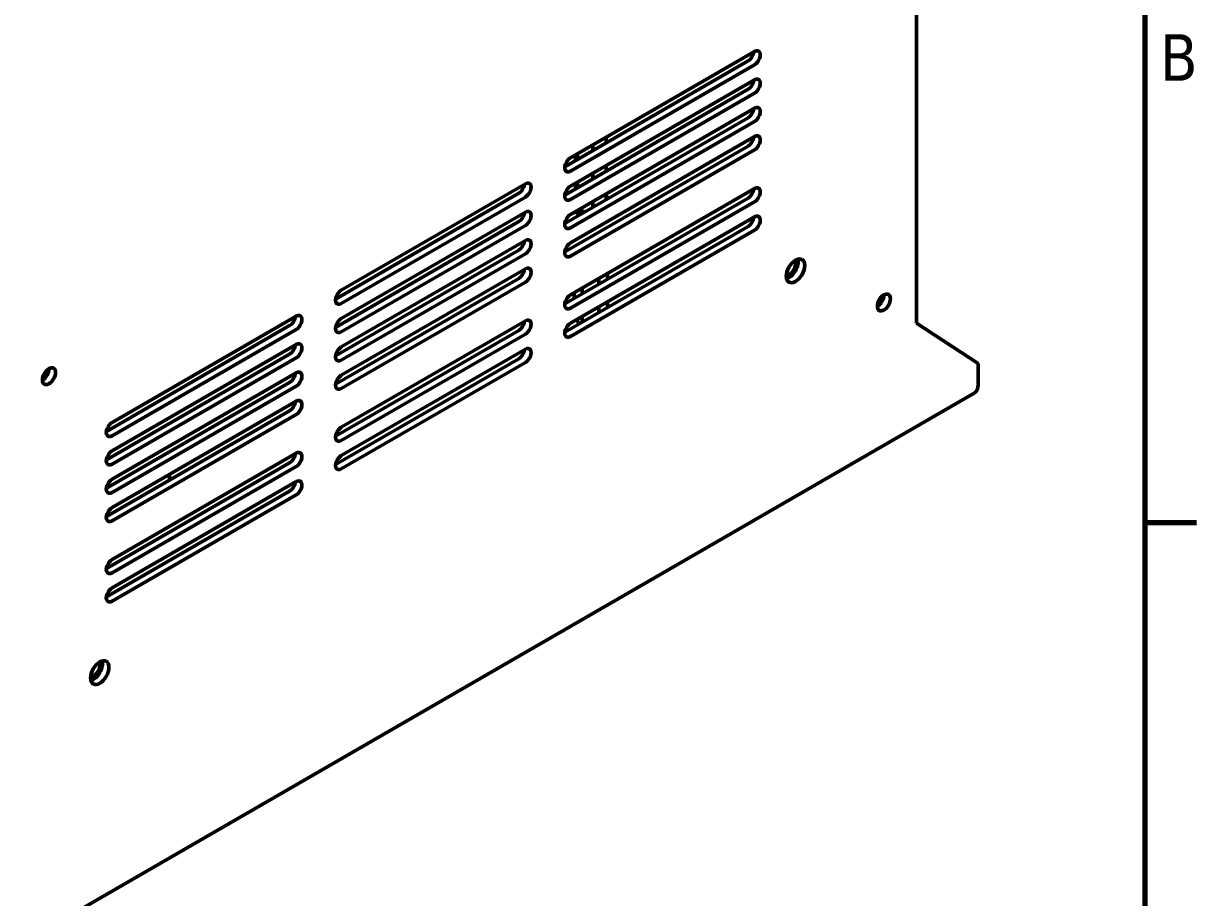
# Model space of a CAD drawing. Header units: millimetres. Extents: x 2121 to 4904, y 892 to 1933.
# Drawn here: x 3153.1 to 3335.5, y 1585.1 to 1721 of the extents above; entities that cross this region are included whole.
import ezdxf

# ---------------------------------------------------------------- set-up
doc = ezdxf.new("R2010")
doc.units = ezdxf.units.MM
doc.header["$LTSCALE"] = 1.8
doc.layers.add('경계(ISO)', color=7, linetype='Continuous', lineweight=70)
doc.layers.add('외형선(ISO)', color=7, linetype='Continuous', lineweight=50)
doc.styles.add('주 텍스트 (ISO)', font='')
doc.styles.get('주 텍스트 (ISO)').set_extended_font_data('Tahoma')

# ---------------------------------------------------------------- blocks, each defined once
blk = doc.blocks.new('경계 Default Border')
at = {"layer": '경계(ISO)'}
blk.add_line((584, 280), (587.9, 280), dxfattribs=at)
at = {"layer": '경계(ISO)', "flags": 128}
blk.add_lwpolyline([(10, 10), (10, 410), (584, 410), (584, 10), (10, 10)], dxfattribs=at)
at = {"layer": '경계(ISO)', "insert": (585.15, 313.25), "char_height": 3.5, "attachment_point": 7, "style": '주 텍스트 (ISO)'}
blk.add_mtext('B', dxfattribs=at)

msp = doc.modelspace()

# ---------------------------------------------------------------- linework, layer by layer
at = {"layer": '외형선(ISO)'}
for p, q in [((3291.958, 1674.365), (3291.958, 1805.756)), ((3238.119, 1700.085), (3266.757, 1716.619)), ((3237.237, 1698.694), (3265.739, 1715.149)), ((3266.757, 1714.562), (3238.119, 1698.027)), ((3238.119, 1695.676), (3266.757, 1712.21)), ((3237.237, 1694.285), (3265.739, 1710.74)), ((3266.757, 1710.152), (3238.119, 1693.618)), ((3238.119, 1691.267), (3266.757, 1707.801)), ((3237.237, 1689.876), (3265.739, 1706.331)), ((3266.757, 1705.743), (3238.119, 1689.209)), ((3238.119, 1686.858), (3266.757, 1703.392)), ((3241.626, 1701.228), (3241.626, 1702.11)), ((3243.696, 1702.423), (3243.696, 1703.305)), ((3237.237, 1685.467), (3265.739, 1701.922)), ((3266.757, 1701.334), (3238.119, 1684.8)), ((3238.906, 1699.658), (3238.906, 1700.54)), ((3239.231, 1699.845), (3239.231, 1700.727)), ((3243.696, 1698.014), (3243.696, 1698.896)), ((3241.626, 1696.819), (3241.626, 1697.701)), ((3202.481, 1679.509), (3231.119, 1696.043)), ((3238.119, 1678.774), (3266.757, 1695.309)), ((3238.906, 1695.249), (3238.906, 1696.13)), ((3239.231, 1695.436), (3239.231, 1696.318)), ((3201.599, 1678.118), (3230.101, 1694.574)), ((3231.119, 1693.986), (3202.481, 1677.452)), ((3237.237, 1677.384), (3265.739, 1693.839)), ((3266.757, 1693.251), (3238.119, 1676.717)), ((3241.626, 1692.41), (3241.626, 1693.291)), ((3243.696, 1693.605), (3243.696, 1694.487)), ((3202.481, 1675.1), (3231.119, 1691.634)), ((3240.389, 1691.696), (3239.314, 1691.957)), ((3201.599, 1673.709), (3230.101, 1690.165)), ((3231.119, 1689.577), (3202.481, 1673.043)), ((3237.237, 1672.974), (3265.739, 1689.43)), ((3238.119, 1674.365), (3266.757, 1690.899)), ((3266.757, 1688.842), (3238.119, 1672.308)), ((3201.599, 1669.3), (3230.101, 1685.756)), ((3202.481, 1670.691), (3231.119, 1687.225)), ((3231.119, 1685.168), (3202.481, 1668.634)), ((3202.481, 1666.282), (3231.119, 1682.816)), ((3243.899, 1681.23), (3243.899, 1682.111)), ((3201.599, 1664.891), (3230.101, 1681.346)), ((3231.119, 1680.759), (3202.481, 1664.225)), ((3242.559, 1680.456), (3242.559, 1681.338)), ((3238.703, 1678.23), (3238.703, 1679.112)), ((3239.962, 1678.956), (3239.962, 1679.838)), ((3242.559, 1676.047), (3242.559, 1676.929)), ((3243.899, 1676.82), (3243.899, 1677.702)), ((3166.843, 1658.934), (3195.481, 1675.468)), ((3202.481, 1658.199), (3231.119, 1674.733)), ((3239.555, 1674.313), (3239.011, 1674.88)), ((3239.962, 1674.547), (3239.962, 1675.429)), ((3165.961, 1657.543), (3194.462, 1673.998)), ((3195.481, 1673.41), (3166.843, 1656.876)), ((3201.599, 1656.808), (3230.101, 1673.263)), ((3301.504, 1668.119), (3291.958, 1674.365)), ((3166.843, 1654.525), (3195.481, 1671.059)), ((3231.119, 1672.675), (3202.481, 1656.141)), ((3165.961, 1653.134), (3194.462, 1669.589)), ((3202.481, 1653.79), (3231.119, 1670.324)), ((3195.481, 1669.001), (3166.843, 1652.467)), ((3201.599, 1652.399), (3230.101, 1668.854)), ((3231.119, 1668.266), (3202.481, 1651.732)), ((3301.504, 1664.812), (3301.504, 1668.119)), ((3166.843, 1650.115), (3195.481, 1666.65)), ((3165.961, 1648.725), (3194.462, 1665.18)), ((3195.481, 1664.592), (3166.843, 1648.058)), ((3300.908, 1663.494), (3119.535, 1558.778)), ((3166.843, 1645.706), (3195.481, 1662.24)), ((3165.961, 1644.315), (3194.462, 1660.771)), ((3195.481, 1660.183), (3166.843, 1643.649)), ((3166.843, 1637.623), (3195.481, 1654.157)), ((3165.961, 1636.232), (3194.462, 1652.687)), ((3195.481, 1652.1), (3166.843, 1635.565)), ((3166.843, 1633.214), (3195.481, 1649.748)), ((3175.752, 1649.968), (3175.752, 1650.85)), ((3165.961, 1631.823), (3194.462, 1648.278)), ((3195.481, 1647.69), (3166.843, 1631.156))]:
    msp.add_line(p, q, dxfattribs=at)
for centre, major_axis, start_param, end_param in [((3266.757, 1715.59), (0.63, 1.091), 3.9269908, 7.0685835), ((3265.739, 1716.178), (0.63, 1.091), 3.9269908, 5.3544396), ((3265.739, 1711.769), (0.63, 1.091), 3.9269908, 5.3544396), ((3266.757, 1711.181), (0.63, 1.091), 3.9269908, 7.0685835), ((3265.739, 1707.36), (0.63, 1.091), 3.9269908, 5.3544396), ((3266.757, 1706.772), (0.63, 1.091), 3.9269908, 7.0685835), ((3265.739, 1702.951), (0.63, 1.091), 3.9269908, 5.3544396), ((3266.757, 1702.363), (0.63, 1.091), 3.9269908, 7.0685835), ((3238.119, 1699.056), (-0.63, -1.091), 3.9269908, 7.0685835), ((3230.101, 1695.602), (0.63, 1.091), 3.9269908, 5.3544396), ((3231.119, 1695.015), (0.63, 1.091), 3.9269908, 7.0685835), ((3238.119, 1694.647), (-0.63, -1.091), 3.9269908, 7.0685835), ((3265.739, 1694.868), (0.63, 1.091), 3.9269908, 5.3544396), ((3266.757, 1694.28), (0.63, 1.091), 3.9269908, 7.0685835), ((3241.301, 1692.884), (3.15, 0), 0.5253337, 0.7071372), ((3230.101, 1691.193), (0.63, 1.091), 3.9269908, 5.3544396), ((3231.119, 1690.606), (0.63, 1.091), 3.9269908, 7.0685835), ((3238.119, 1690.238), (-0.63, -1.091), 3.9269908, 7.0685835), ((3241.301, 1692.81), (-3.15, 0), 0.6708622, 1.0160082), ((3241.301, 1692.884), (-3.15, 0), 0.6995786, 1.0454626), ((3239.519, 1691.855), (0.45, 0), 3.2834897, 6.0716098), ((3266.757, 1689.871), (0.63, 1.091), 3.9269908, 7.0685835), ((3265.739, 1690.459), (0.63, 1.091), 3.9269908, 5.3544396), ((3231.119, 1686.196), (0.63, 1.091), 3.9269908, 7.0685835), ((3230.101, 1686.784), (0.63, 1.091), 3.9269908, 5.3544396), ((3238.119, 1685.829), (-0.63, -1.091), 3.9269908, 7.0685835), ((3272.103, 1683.11), (0.729, 1.263), 3.5163342, 5.9084437), ((3272.103, 1683.11), (1.012, 1.754), 3.668464, 5.7563139), ((3230.101, 1682.375), (0.63, 1.091), 3.9269908, 5.3544396), ((3231.119, 1681.787), (0.63, 1.091), 3.9269908, 7.0685835), ((3202.481, 1678.481), (-0.63, -1.091), 3.9269908, 7.0685835), ((3238.119, 1677.746), (-0.63, -1.091), 3.9269908, 7.0685835), ((3285.849, 1678.187), (0.72, 1.247), 3.9269908, 5.4977871), ((3194.462, 1675.027), (0.63, 1.091), 3.9269908, 5.3544396), ((3195.481, 1674.439), (0.63, 1.091), 3.9269908, 7.0685835), ((3202.481, 1674.071), (-0.63, -1.091), 3.9269908, 7.0685835), ((3230.101, 1674.292), (0.63, 1.091), 3.9269908, 5.3544396), ((3231.119, 1673.704), (0.63, 1.091), 3.9269908, 7.0685835), ((3238.119, 1673.337), (-0.63, -1.091), 3.9269908, 7.0685835), ((3194.462, 1670.618), (0.63, 1.091), 3.9269908, 5.3544396), ((3195.481, 1670.03), (0.63, 1.091), 3.9269908, 7.0685835), ((3202.481, 1669.662), (-0.63, -1.091), 3.9269908, 7.0685835), ((3230.101, 1669.883), (0.63, 1.091), 3.9269908, 5.3544396), ((3231.119, 1669.295), (0.63, 1.091), 3.9269908, 7.0685835), ((3156.024, 1666.723), (0.72, 1.247), 3.9269908, 5.4977871), ((3194.462, 1666.209), (0.63, 1.091), 3.9269908, 5.3544396), ((3195.481, 1665.621), (0.63, 1.091), 3.9269908, 7.0685835), ((3202.481, 1665.253), (-0.63, -1.091), 3.9269908, 7.0685835), ((3299.468, 1665.988), (1.44, -2.494), 0, 0.7853982), ((3194.462, 1661.8), (0.63, 1.091), 3.9269908, 5.3544396), ((3195.481, 1661.212), (0.63, 1.091), 3.9269908, 7.0685835), ((3166.843, 1657.905), (-0.63, -1.091), 3.9269908, 7.0685835), ((3202.481, 1657.17), (-0.63, -1.091), 3.9269908, 7.0685835), ((3166.843, 1653.496), (-0.63, -1.091), 3.9269908, 7.0685835), ((3194.462, 1653.716), (0.63, 1.091), 3.9269908, 5.3544396), ((3195.481, 1653.128), (0.63, 1.091), 3.9269908, 7.0685835), ((3202.481, 1652.761), (-0.63, -1.091), 3.9269908, 7.0685835), ((3166.843, 1649.087), (-0.63, -1.091), 3.9269908, 7.0685835), ((3194.462, 1649.307), (0.63, 1.091), 3.9269908, 5.3544396), ((3195.481, 1648.719), (0.63, 1.091), 3.9269908, 7.0685835), ((3166.843, 1644.678), (-0.63, -1.091), 3.9269908, 7.0685835), ((3166.843, 1636.594), (-0.63, -1.091), 3.9269908, 7.0685835), ((3166.843, 1632.185), (-0.63, -1.091), 3.9269908, 7.0685835), ((3163.915, 1620.648), (1.012, 1.754), 3.668464, 5.7563139), ((3163.915, 1620.648), (0.729, 1.263), 3.5163342, 5.9084437)]:
    msp.add_ellipse(centre, major_axis=major_axis, ratio=0.5773503, start_param=start_param, end_param=end_param, dxfattribs=at)
for centre, major_axis in [((3273.121, 1682.522), (1.013, 1.754)), ((3286.867, 1677.599), (0.72, 1.247)), ((3157.042, 1666.135), (0.72, 1.247)), ((3164.934, 1620.06), (1.013, 1.754))]:
    msp.add_ellipse(centre, major_axis=major_axis, ratio=0.5773503, dxfattribs=at)

# ---------------------------------------------------------------- block references
at = {"xscale": 2.0655, "yscale": 2.0655, "zscale": 2.0655}
msp.add_blockref('경계 Default Border', (2121.178, 1065.062), dxfattribs=at)

doc.saveas('drawing.dxf')
